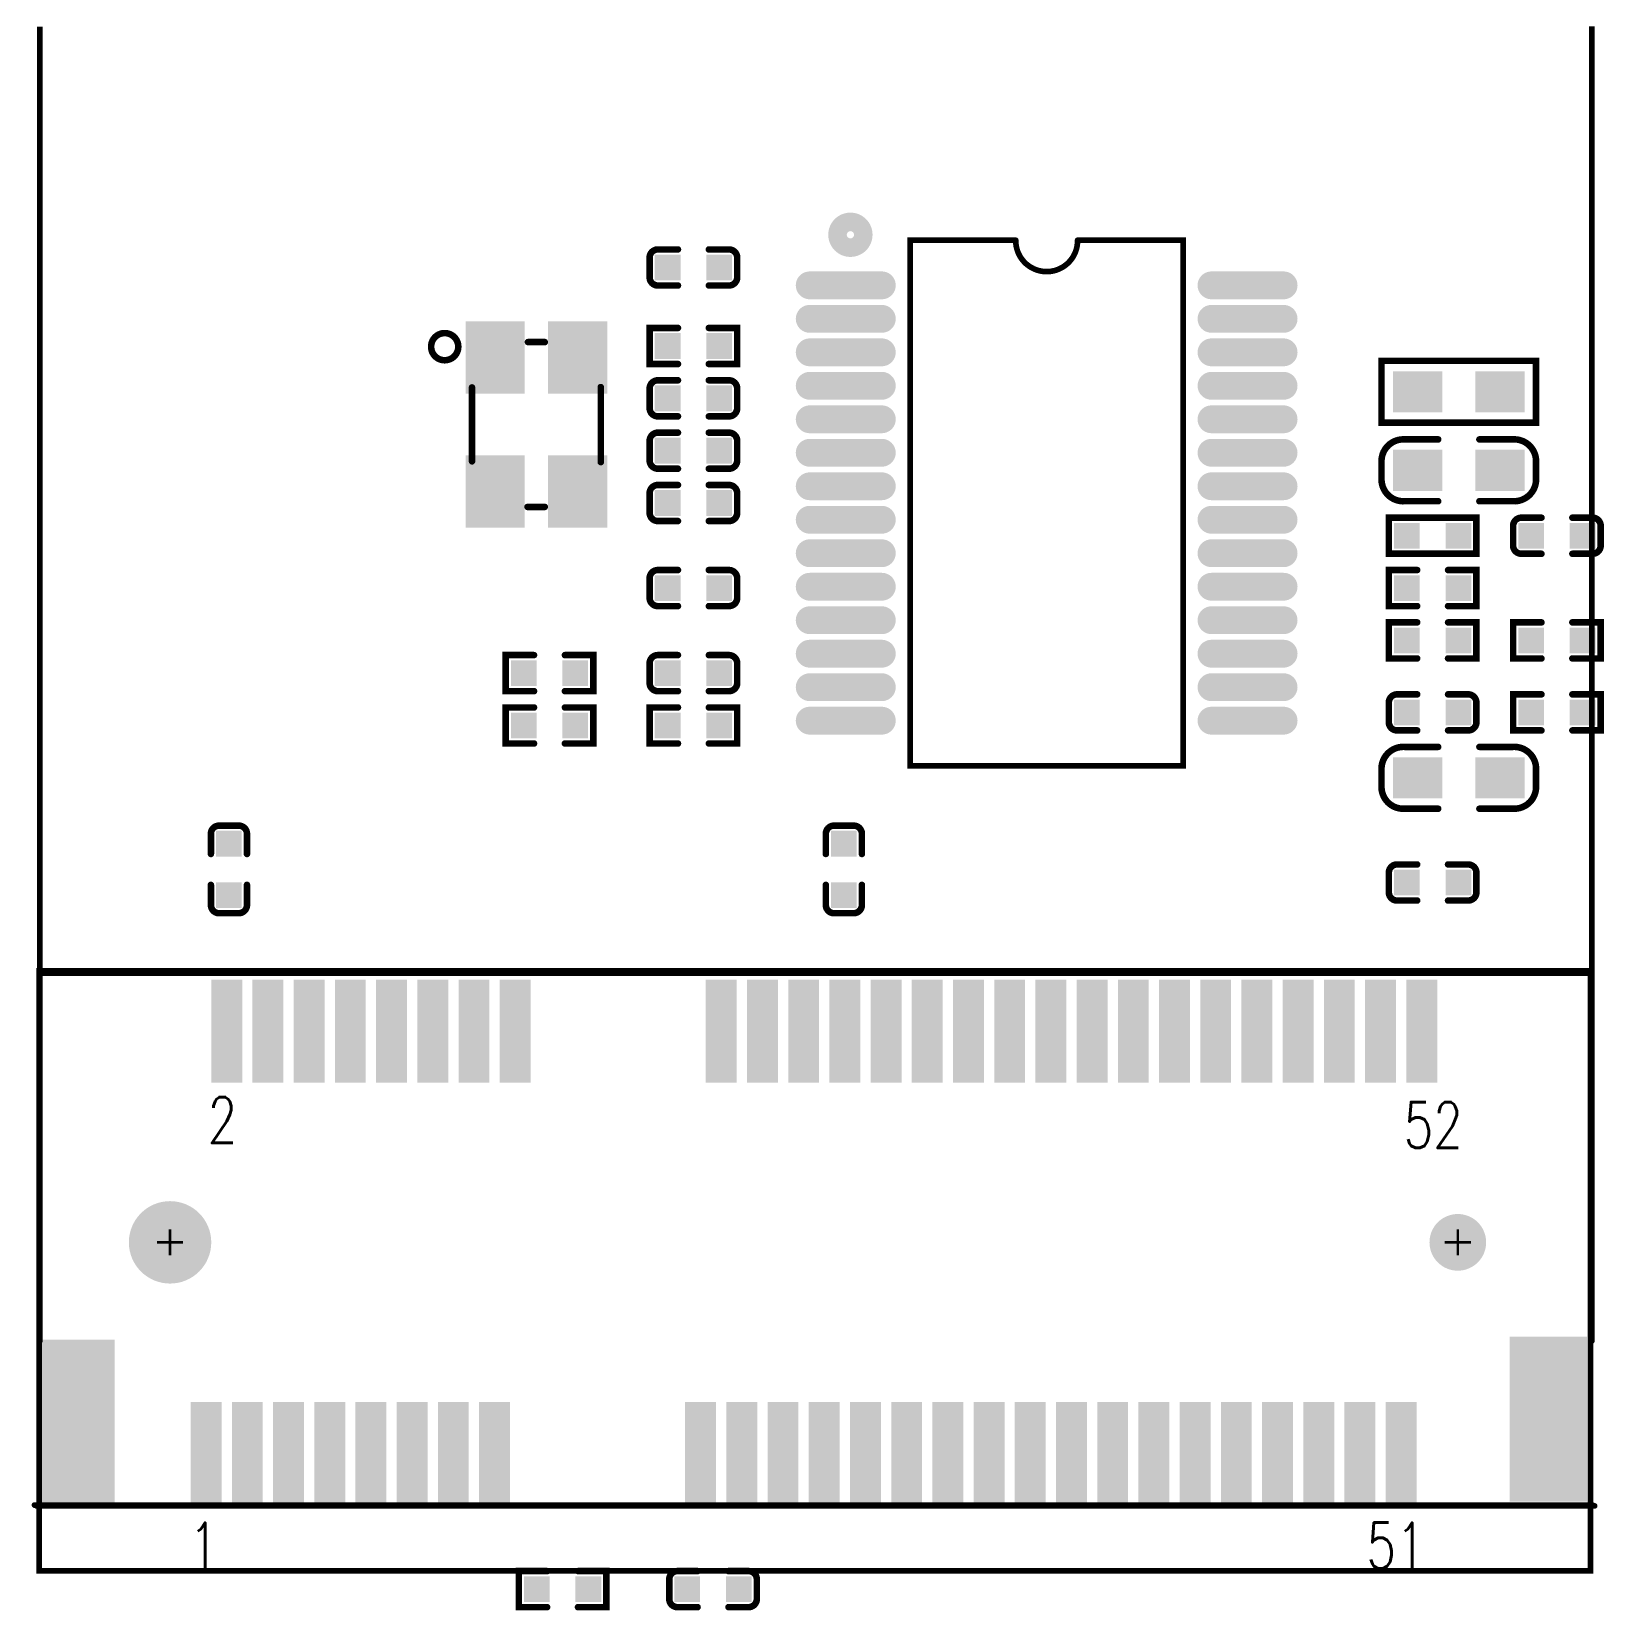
# Model space of a CAD drawing. Extents: x -9 to 187, y -6 to 112.
# Drawn here: x 22.46 to 53.07, y 18 to 48.65 of the extents above; entities that cross this region are included whole.
import ezdxf

# ---------------------------------------------------------------- set-up
doc = ezdxf.new("R2010")
doc.units = 0
for name, color, linetype in [('DRIL_NPLTE_THRU_01', 254, 'CONTINUOUS'), ('DRIL_NPLTE_THRU_02', 254, 'CONTINUOUS'), ('DRIL_PLTE_THRU_01', 254, 'CONTINUOUS'), ('DRIL_PLTE_THRU_02', 254, 'CONTINUOUS'), ('DRIL_SYMBOL', 250, 'CONTINUOUS'), ('PADS_BOT', 250, 'CONTINUOUS'), ('PADS_INNER', 250, 'CONTINUOUS'), ('PADS_TOP', 250, 'CONTINUOUS'), ('PADS_XR_121', 176, 'CONTINUOUS'), ('PADS_XR_123', 183, 'CONTINUOUS'), ('PART_TOP_2DLINE_00', 250, 'CONTINUOUS'), ('PART_TOP_2DLINE_01', 250, 'CONTINUOUS'), ('PART_TOP_TEXT_126', 250, 'CONTINUOUS')]:
    doc.layers.add(name, color=color, linetype=linetype)
doc.styles.add('W0$11', font='simplex', dxfattribs={"width": 0.75})

# ---------------------------------------------------------------- blocks, each defined once
blk = doc.blocks.new('SMOOTH_0$109982')
at = {"const_width": 0.055}
blk.add_lwpolyline([(-0.027, 0, 1), (0.027, 0, 1)], format="xyb", close=True, dxfattribs=at)
blk = doc.blocks.new('PART_BODY_TOP_33')
at = {"layer": 'PART_TOP_2DLINE_00', "const_width": 0.11}
for points in [[(-2.528, 23.597), (-2.528, -1.916)], [(27.602, 23.606), (27.602, -1.916)], [(-2.534, 5.225), (27.565, 5.225)], [(-2.633, -5.1), (27.615, -5.1)], [(-2.591, -5.116), (27.657, -5.116)]]:
    blk.add_lwpolyline(points, dxfattribs=at)
at = {"layer": 'PART_TOP_2DLINE_01', "const_width": 0.11}
blk.add_lwpolyline([(27.576, -6.379), (-2.544, -6.379), (-2.544, 5.268), (27.576, 5.268)], close=True, dxfattribs=at)
at = {"layer": 'PART_TOP_2DLINE_00'}
for p in [(-2.534, 5.225), (27.565, 5.225), (-2.528, -1.916), (27.602, -1.916), (-2.633, -5.1), (-2.591, -5.116), (27.615, -5.1), (27.657, -5.116)]:
    blk.add_blockref('SMOOTH_0$109982', p, dxfattribs=at)
at = {"layer": 'PART_TOP_2DLINE_01'}
for p in [(-2.544, 5.268), (27.576, 5.268), (-2.544, -6.379), (27.576, -6.379)]:
    blk.add_blockref('SMOOTH_0$109982', p, dxfattribs=at)
at = {"layer": 'PART_TOP_TEXT_126', "style": 'W0$11', "width": 0.75}
for s, p in [('2', (0.73, 1.931)), ('52', (23.951, 1.833)), ('1', (0.367, -6.328)), ('51', (23.227, -6.328))]:
    blk.add_text(s, height=0.889, dxfattribs=at).set_placement(p)
blk = doc.blocks.new('DRIL_HOLE_0')
blk.add_lwpolyline([(0, 0, 1), (0, 0, 1)], format="xyb", close=True)
blk = doc.blocks.new('PAD_0')
blk.add_lwpolyline([(0, 0, 1), (0, 0, 1)], format="xyb", close=True)
blk = doc.blocks.new('PAD_12')
at = {"const_width": 0.6}
blk.add_lwpolyline([(-1, 0), (1, 0)], dxfattribs=at)
blk = doc.blocks.new('STK_TOP_56')
at = {"layer": 'DRIL_PLTE_THRU_01'}
blk.add_blockref('DRIL_HOLE_0', (0, 0), dxfattribs=at)
at = {"layer": 'DRIL_PLTE_THRU_02'}
blk.add_blockref('DRIL_HOLE_0', (0, 0), dxfattribs=at)
at = {"layer": 'PADS_BOT'}
blk.add_blockref('PAD_0', (0, 0), dxfattribs=at)
at = {"layer": 'PADS_INNER'}
blk.add_blockref('PAD_0', (0, 0), dxfattribs=at)
at = {"layer": 'PADS_TOP', "rotation": 90}
blk.add_blockref('PAD_12', (0, 0), dxfattribs=at)
blk = doc.blocks.new('PAD_13')
at = {"const_width": 1.5}
blk.add_lwpolyline([(-1.6, 0), (1.6, 0)], dxfattribs=at)
blk = doc.blocks.new('STK_TOP_57')
at = {"layer": 'DRIL_PLTE_THRU_01'}
blk.add_blockref('DRIL_HOLE_0', (0, 0), dxfattribs=at)
at = {"layer": 'DRIL_PLTE_THRU_02'}
blk.add_blockref('DRIL_HOLE_0', (0, 0), dxfattribs=at)
at = {"layer": 'PADS_BOT'}
blk.add_blockref('PAD_0', (0, 0), dxfattribs=at)
at = {"layer": 'PADS_INNER'}
blk.add_blockref('PAD_0', (0, 0), dxfattribs=at)
at = {"layer": 'PADS_TOP', "rotation": 90}
blk.add_blockref('PAD_13', (0, 0), dxfattribs=at)
blk = doc.blocks.new('DRIL_SYMBOL_1$5999493333')
at = {"layer": 'DRIL_SYMBOL', "const_width": 0.0508}
for points in [[(-0.254, 0), (0.254, 0)], [(0, -0.254), (0, 0.254)]]:
    blk.add_lwpolyline(points, dxfattribs=at)
blk = doc.blocks.new('DRIL_HOLE_1$5999493333')
at = {"const_width": 0.8}
blk.add_lwpolyline([(-0.4, 0, 1), (0.4, 0, 1)], format="xyb", close=True, dxfattribs=at)
blk.add_blockref('DRIL_SYMBOL_1$5999493333', (0, 0))
blk = doc.blocks.new('PAD_14')
at = {"const_width": 0.8}
blk.add_lwpolyline([(0, -0.4, 1), (0, 0.4, 1)], format="xyb", close=True, dxfattribs=at)
blk = doc.blocks.new('STK_TOP_58')
at = {"layer": 'DRIL_NPLTE_THRU_01'}
blk.add_blockref('DRIL_HOLE_1$5999493333', (0, 0), dxfattribs=at)
at = {"layer": 'DRIL_NPLTE_THRU_02'}
blk.add_blockref('DRIL_HOLE_1$5999493333', (0, 0), dxfattribs=at)
at = {"layer": 'PADS_BOT'}
blk.add_blockref('PAD_14', (0, 0), dxfattribs=at)
at = {"layer": 'PADS_INNER'}
blk.add_blockref('PAD_14', (0, 0), dxfattribs=at)
at = {"layer": 'PADS_TOP'}
blk.add_blockref('PAD_14', (0, 0), dxfattribs=at)
blk = doc.blocks.new('DRIL_SYMBOL_1$1000693333')
at = {"layer": 'DRIL_SYMBOL', "const_width": 0.0508}
for points in [[(-0.254, 0), (0.254, 0)], [(0, -0.254), (0, 0.254)]]:
    blk.add_lwpolyline(points, dxfattribs=at)
blk = doc.blocks.new('DRIL_HOLE_1$1000693333')
at = {"const_width": 0.55}
blk.add_lwpolyline([(-0.275, 0, 1), (0.275, 0, 1)], format="xyb", close=True, dxfattribs=at)
blk.add_blockref('DRIL_SYMBOL_1$1000693333', (0, 0))
blk = doc.blocks.new('PAD_15')
at = {"const_width": 0.55}
blk.add_lwpolyline([(0, -0.275, 1), (0, 0.275, 1)], format="xyb", close=True, dxfattribs=at)
blk = doc.blocks.new('STK_TOP_59')
at = {"layer": 'DRIL_NPLTE_THRU_01'}
blk.add_blockref('DRIL_HOLE_1$1000693333', (0, 0), dxfattribs=at)
at = {"layer": 'DRIL_NPLTE_THRU_02'}
blk.add_blockref('DRIL_HOLE_1$1000693333', (0, 0), dxfattribs=at)
at = {"layer": 'PADS_BOT'}
blk.add_blockref('PAD_15', (0, 0), dxfattribs=at)
at = {"layer": 'PADS_INNER'}
blk.add_blockref('PAD_15', (0, 0), dxfattribs=at)
at = {"layer": 'PADS_TOP'}
blk.add_blockref('PAD_15', (0, 0), dxfattribs=at)
blk = doc.blocks.new('SYM_TOP_34')
for name, p in [('PART_BODY_TOP_33', (0, 0)), ('STK_TOP_56', (1.10007, 4.10007)), ('STK_TOP_56', (1.89992, 4.10007)), ('STK_TOP_56', (2.70002, 4.10007)), ('STK_TOP_56', (3.50012, 4.10007)), ('STK_TOP_56', (4.29997, 4.10007)), ('STK_TOP_56', (5.10007, 4.10007)), ('STK_TOP_56', (5.90017, 4.10007)), ('STK_TOP_56', (6.70001, 4.10007)), ('STK_TOP_56', (10.7, 4.10007)), ('STK_TOP_56', (11.5001, 4.10007)), ('STK_TOP_56', (12.29995, 4.10007)), ('STK_TOP_56', (13.10005, 4.10007)), ('STK_TOP_56', (13.90015, 4.10007)), ('STK_TOP_56', (14.7, 4.10007)), ('STK_TOP_56', (15.5001, 4.10007)), ('STK_TOP_56', (16.29994, 4.10007)), ('STK_TOP_56', (17.10004, 4.10007)), ('STK_TOP_56', (17.90014, 4.10007)), ('STK_TOP_56', (18.69999, 4.10007)), ('STK_TOP_56', (19.50009, 4.10007)), ('STK_TOP_56', (20.29993, 4.10007)), ('STK_TOP_56', (21.10003, 4.10007)), ('STK_TOP_56', (21.90013, 4.10007)), ('STK_TOP_56', (22.69998, 4.10007)), ('STK_TOP_56', (23.50008, 4.10007)), ('STK_TOP_56', (24.29993, 4.10007)), ('STK_TOP_58', (0, 0)), ('STK_TOP_59', (25, 0)), ('STK_TOP_57', (-1.82686, -3.48987)), ('STK_TOP_57', (26.75673, -3.43353)), ('STK_TOP_56', (0.70002, -4.10007)), ('STK_TOP_56', (1.50012, -4.10007)), ('STK_TOP_56', (2.29997, -4.10007)), ('STK_TOP_56', (3.10007, -4.10007)), ('STK_TOP_56', (3.89992, -4.10007)), ('STK_TOP_56', (4.70002, -4.10007)), ('STK_TOP_56', (5.50012, -4.10007)), ('STK_TOP_56', (6.29996, -4.10007)), ('STK_TOP_56', (10.29995, -4.10007)), ('STK_TOP_56', (11.10005, -4.10007)), ('STK_TOP_56', (11.90015, -4.10007)), ('STK_TOP_56', (12.7, -4.10007)), ('STK_TOP_56', (13.5001, -4.10007)), ('STK_TOP_56', (14.29995, -4.10007)), ('STK_TOP_56', (15.10005, -4.10007)), ('STK_TOP_56', (15.90015, -4.10007)), ('STK_TOP_56', (16.69999, -4.10007)), ('STK_TOP_56', (17.50009, -4.10007)), ('STK_TOP_56', (18.29994, -4.10007)), ('STK_TOP_56', (19.10004, -4.10007)), ('STK_TOP_56', (19.90014, -4.10007)), ('STK_TOP_56', (20.69998, -4.10007)), ('STK_TOP_56', (21.50008, -4.10007)), ('STK_TOP_56', (22.29993, -4.10007)), ('STK_TOP_56', (23.10003, -4.10007)), ('STK_TOP_56', (23.90013, -4.10007))]:
    blk.add_blockref(name, p)
blk = doc.blocks.new('PART_TOP_37')
blk.add_blockref('SYM_TOP_34', (0, 0))
blk = doc.blocks.new('SMOOTH_0$127')
at = {"const_width": 0.0635}
blk.add_lwpolyline([(-0.03175, 0, 1), (0.03175, 0, 1)], format="xyb", close=True, dxfattribs=at)
blk = doc.blocks.new('PART_BODY_TOP_4')
at = {"layer": 'PART_TOP_2DLINE_01', "const_width": 0.127}
for points in [[(-0.3, 0.35), (-0.7, 0.35, 0.412681), (-0.85, 0.18), (-0.85, -0.18, 0.412681), (-0.7, -0.35), (-0.3, -0.35)], [(0.3, -0.35), (0.7, -0.35, 0.412681), (0.85, -0.18), (0.85, 0.18, 0.412681), (0.7, 0.35), (0.3, 0.35)]]:
    blk.add_lwpolyline(points, format="xyb", dxfattribs=at)
at = {"layer": 'PART_TOP_2DLINE_01'}
for p in [(-0.7, 0.35), (-0.3, 0.35), (0.3, 0.35), (0.7, 0.35), (-0.85, 0.18), (0.85, 0.18), (-0.85, -0.18), (-0.7, -0.35), (-0.3, -0.35), (0.3, -0.35), (0.7, -0.35), (0.85, -0.18)]:
    blk.add_blockref('SMOOTH_0$127', p, dxfattribs=at)
blk = doc.blocks.new('PAD_3')
at = {"const_width": 0.5}
blk.add_lwpolyline([(-0.25, 0), (0.25, 0)], dxfattribs=at)
blk = doc.blocks.new('STK_TOP_9')
at = {"layer": 'DRIL_PLTE_THRU_01'}
blk.add_blockref('DRIL_HOLE_0', (0, 0), dxfattribs=at)
at = {"layer": 'DRIL_PLTE_THRU_02'}
blk.add_blockref('DRIL_HOLE_0', (0, 0), dxfattribs=at)
at = {"layer": 'PADS_BOT'}
blk.add_blockref('PAD_0', (0, 0), dxfattribs=at)
at = {"layer": 'PADS_INNER'}
blk.add_blockref('PAD_0', (0, 0), dxfattribs=at)
at = {"layer": 'PADS_TOP'}
blk.add_blockref('PAD_3', (0, 0), dxfattribs=at)
blk = doc.blocks.new('SYM_TOP_5')
for name, p in [('PART_BODY_TOP_4', (0, 0)), ('STK_TOP_9', (-0.5, 0)), ('STK_TOP_9', (0.5, 0))]:
    blk.add_blockref(name, p)
blk = doc.blocks.new('PART_TOP_47')
blk.add_blockref('SYM_TOP_5', (0, 0))
blk = doc.blocks.new('PART_BODY_TOP_5')
at = {"layer": 'PART_TOP_2DLINE_01', "const_width": 0.127}
for points in [[(-0.4, 0.6), (-1.05, 0.6, 0.414214), (-1.5, 0.2), (-1.5, -0.2, 0.414214), (-1.05, -0.6), (-0.4, -0.6)], [(0.4, -0.6), (1.05, -0.6, 0.413192), (1.5, -0.2), (1.5, 0.2, 0.414214), (1.05, 0.6), (0.4, 0.6)]]:
    blk.add_lwpolyline(points, format="xyb", dxfattribs=at)
at = {"layer": 'PART_TOP_2DLINE_01'}
for p in [(-1.05, 0.6), (-0.4, 0.6), (0.4, 0.6), (1.05, 0.6), (-1.5, 0.2), (1.5, 0.2), (-1.5, -0.2), (1.5, -0.2), (-1.05, -0.6), (-0.4, -0.6), (0.4, -0.6), (1.05, -0.6)]:
    blk.add_blockref('SMOOTH_0$127', p, dxfattribs=at)
blk = doc.blocks.new('PAD_6')
at = {"const_width": 0.8}
blk.add_lwpolyline([(-0.48, 0), (0.48, 0)], dxfattribs=at)
blk = doc.blocks.new('STK_TOP_10')
at = {"layer": 'DRIL_PLTE_THRU_01'}
blk.add_blockref('DRIL_HOLE_0', (0, 0), dxfattribs=at)
at = {"layer": 'DRIL_PLTE_THRU_02'}
blk.add_blockref('DRIL_HOLE_0', (0, 0), dxfattribs=at)
at = {"layer": 'PADS_BOT'}
blk.add_blockref('PAD_0', (0, 0), dxfattribs=at)
at = {"layer": 'PADS_INNER'}
blk.add_blockref('PAD_0', (0, 0), dxfattribs=at)
at = {"layer": 'PADS_TOP'}
blk.add_blockref('PAD_6', (0, 0), dxfattribs=at)
blk = doc.blocks.new('SYM_TOP_6')
for name, p in [('PART_BODY_TOP_5', (0, 0)), ('STK_TOP_10', (-0.8, 0)), ('STK_TOP_10', (0.8, 0))]:
    blk.add_blockref(name, p)
blk = doc.blocks.new('PART_TOP_51')
blk.add_blockref('SYM_TOP_6', (0, 0))
blk = doc.blocks.new('PART_TOP_52')
blk.add_blockref('SYM_TOP_5', (0, 0))
blk = doc.blocks.new('PART_BODY_TOP_22')
at = {"layer": 'PART_TOP_2DLINE_01', "const_width": 0.127}
for points in [[(-0.3, 0.35), (-0.85, 0.35), (-0.85, -0.35), (-0.3, -0.35)], [(0.3, 0.35), (0.85, 0.35), (0.85, -0.35), (0.3, -0.35)]]:
    blk.add_lwpolyline(points, dxfattribs=at)
at = {"layer": 'PART_TOP_2DLINE_01'}
for p in [(-0.85, 0.35), (-0.3, 0.35), (0.3, 0.35), (0.85, 0.35), (-0.85, -0.35), (-0.3, -0.35), (0.3, -0.35), (0.85, -0.35)]:
    blk.add_blockref('SMOOTH_0$127', p, dxfattribs=at)
blk = doc.blocks.new('SYM_TOP_23')
for name, p in [('PART_BODY_TOP_22', (0, 0)), ('STK_TOP_9', (-0.5, 0)), ('STK_TOP_9', (0.5, 0))]:
    blk.add_blockref(name, p)
blk = doc.blocks.new('PART_TOP_53')
blk.add_blockref('SYM_TOP_23', (0, 0))
blk = doc.blocks.new('PART_TOP_54')
blk.add_blockref('SYM_TOP_5', (0, 0))
blk = doc.blocks.new('PART_BODY_TOP_55')
at = {"layer": 'PART_TOP_2DLINE_01', "const_width": 0.127}
for points in [[(-0.726, 1.25), (0.73, 1.25)], [(-1.6, -0.164), (-1.6, 0.163)], [(1.6, -0.172), (1.6, 0.163)], [(-0.72, -1.25), (0.715, -1.25)]]:
    blk.add_lwpolyline(points, dxfattribs=at)
blk.add_lwpolyline([(-1.247, -1.78, 1), (-1.774, -1.78, 1)], format="xyb", close=True, dxfattribs=at)
at = {"layer": 'PART_TOP_2DLINE_01'}
for p in [(-0.726, 1.25), (0.73, 1.25), (-1.6, 0.163), (1.6, 0.163), (-1.6, -0.164), (1.6, -0.172), (-0.72, -1.25), (0.715, -1.25)]:
    blk.add_blockref('SMOOTH_0$127', p, dxfattribs=at)
blk = doc.blocks.new('PAD_21')
at = {"const_width": 1.15}
blk.add_lwpolyline([(-0.7, 0), (0.7, 0)], dxfattribs=at)
blk = doc.blocks.new('STK_TOP_97')
at = {"layer": 'DRIL_PLTE_THRU_01'}
blk.add_blockref('DRIL_HOLE_0', (0, 0), dxfattribs=at)
at = {"layer": 'DRIL_PLTE_THRU_02'}
blk.add_blockref('DRIL_HOLE_0', (0, 0), dxfattribs=at)
at = {"layer": 'PADS_BOT'}
blk.add_blockref('PAD_0', (0, 0), dxfattribs=at)
at = {"layer": 'PADS_INNER'}
blk.add_blockref('PAD_0', (0, 0), dxfattribs=at)
at = {"layer": 'PADS_TOP'}
blk.add_blockref('PAD_21', (0, 0), dxfattribs=at)
blk = doc.blocks.new('SYM_TOP_56')
for name, p in [('STK_TOP_97', (-1.3, 0.8)), ('PART_BODY_TOP_55', (0, 0)), ('STK_TOP_97', (1.3, 0.8)), ('STK_TOP_97', (-1.3, -0.8)), ('STK_TOP_97', (1.3, -0.8))]:
    blk.add_blockref(name, p)
blk = doc.blocks.new('PART_TOP_55')
blk.add_blockref('SYM_TOP_56', (0, 0))
blk = doc.blocks.new('PART_TOP_213')
blk.add_blockref('SYM_TOP_23', (0, 0))
blk = doc.blocks.new('PART_TOP_220')
blk.add_blockref('SYM_TOP_5', (0, 0))
blk = doc.blocks.new('PART_TOP_224')
blk.add_blockref('SYM_TOP_5', (0, 0))
blk = doc.blocks.new('SMOOTH_0$11')
at = {"const_width": 0.055}
blk.add_lwpolyline([(-0.0275, 0, 1), (0.0275, 0, 1)], format="xyb", close=True, dxfattribs=at)
blk = doc.blocks.new('PART_BODY_TOP_48')
at = {"layer": 'PART_TOP_2DLINE_00', "const_width": 0.11}
blk.add_lwpolyline([(-2.65, -5.1), (-2.65, 5.1), (-0.6, 5.1, 1.014061), (0.6, 5.1), (2.65, 5.1), (2.65, -5.1)], format="xyb", close=True, dxfattribs=at)
at = {"layer": 'PART_TOP_2DLINE_01', "const_width": 0.5}
blk.add_lwpolyline([(-3.99, 5.207, 1), (-3.63, 5.207, 1)], format="xyb", close=True, dxfattribs=at)
at = {"layer": 'PART_TOP_2DLINE_00'}
for p in [(-2.65, 5.1), (-0.6, 5.1), (0.6, 5.1), (2.65, 5.1), (-2.65, -5.1), (2.65, -5.1)]:
    blk.add_blockref('SMOOTH_0$11', p, dxfattribs=at)
blk = doc.blocks.new('PAD_50')
at = {"const_width": 0.27}
blk.add_lwpolyline([(-0.7, -0.135), (0.7, -0.135, 1), (0.7, 0.135), (-0.7, 0.135, 1)], format="xyb", close=True, dxfattribs=at)
blk = doc.blocks.new('PAD_51')
at = {"const_width": 0.2}
blk.add_lwpolyline([(-0.7, -0.1), (0.7, -0.1, 1), (0.7, 0.1), (-0.7, 0.1, 1)], format="xyb", close=True, dxfattribs=at)
blk = doc.blocks.new('STK_TOP_88')
at = {"layer": 'DRIL_PLTE_THRU_01'}
blk.add_blockref('DRIL_HOLE_0', (0, 0), dxfattribs=at)
at = {"layer": 'DRIL_PLTE_THRU_02'}
blk.add_blockref('DRIL_HOLE_0', (0, 0), dxfattribs=at)
at = {"layer": 'PADS_BOT'}
blk.add_blockref('PAD_0', (0, 0), dxfattribs=at)
at = {"layer": 'PADS_INNER'}
blk.add_blockref('PAD_0', (0, 0), dxfattribs=at)
at = {"layer": 'PADS_TOP'}
blk.add_blockref('PAD_51', (0, 0), dxfattribs=at)
at = {"layer": 'PADS_XR_121'}
blk.add_blockref('PAD_50', (0, 0), dxfattribs=at)
at = {"layer": 'PADS_XR_123'}
blk.add_blockref('PAD_51', (0, 0), dxfattribs=at)
blk = doc.blocks.new('SYM_TOP_49')
for name, p in [('PART_BODY_TOP_48', (0, 0)), ('STK_TOP_88', (-3.9, 4.225)), ('STK_TOP_88', (3.9, 4.225)), ('STK_TOP_88', (-3.9, 3.575)), ('STK_TOP_88', (3.9, 3.575)), ('STK_TOP_88', (-3.9, 2.925)), ('STK_TOP_88', (3.9, 2.925)), ('STK_TOP_88', (-3.9, 2.275)), ('STK_TOP_88', (3.9, 2.275)), ('STK_TOP_88', (-3.9, 1.625)), ('STK_TOP_88', (3.9, 1.625)), ('STK_TOP_88', (-3.9, 0.975)), ('STK_TOP_88', (3.9, 0.975)), ('STK_TOP_88', (-3.9, 0.325)), ('STK_TOP_88', (3.9, 0.325)), ('STK_TOP_88', (-3.9, -0.325)), ('STK_TOP_88', (3.9, -0.325)), ('STK_TOP_88', (-3.9, -0.975)), ('STK_TOP_88', (3.9, -0.975)), ('STK_TOP_88', (-3.9, -1.625)), ('STK_TOP_88', (3.9, -1.625)), ('STK_TOP_88', (-3.9, -2.275)), ('STK_TOP_88', (3.9, -2.275)), ('STK_TOP_88', (-3.9, -2.925)), ('STK_TOP_88', (3.9, -2.925)), ('STK_TOP_88', (-3.9, -3.575)), ('STK_TOP_88', (3.9, -3.575)), ('STK_TOP_88', (-3.9, -4.225)), ('STK_TOP_88', (3.9, -4.225))]:
    blk.add_blockref(name, p)
blk = doc.blocks.new('PART_TOP_225')
blk.add_blockref('SYM_TOP_49', (0, 0))
blk = doc.blocks.new('PART_TOP_226')
blk.add_blockref('SYM_TOP_23', (0, 0))
blk = doc.blocks.new('PART_TOP_227')
blk.add_blockref('SYM_TOP_23', (0, 0))
blk = doc.blocks.new('PART_TOP_228')
blk.add_blockref('SYM_TOP_23', (0, 0))
blk = doc.blocks.new('PART_TOP_229')
blk.add_blockref('SYM_TOP_23', (0, 0))
blk = doc.blocks.new('PART_TOP_230')
blk.add_blockref('SYM_TOP_23', (0, 0))
blk = doc.blocks.new('PART_TOP_231')
blk.add_blockref('SYM_TOP_23', (0, 0))
blk = doc.blocks.new('PART_TOP_232')
blk.add_blockref('SYM_TOP_23', (0, 0))
blk = doc.blocks.new('PART_BODY_TOP_26')
at = {"layer": 'PART_TOP_2DLINE_01', "const_width": 0.127}
blk.add_lwpolyline([(-0.85, -0.35), (-0.85, 0.35), (0.85, 0.35), (0.85, -0.35)], close=True, dxfattribs=at)
at = {"layer": 'PART_TOP_2DLINE_01'}
for p in [(-0.85, 0.35), (0.85, 0.35), (-0.85, -0.35), (0.85, -0.35)]:
    blk.add_blockref('SMOOTH_0$127', p, dxfattribs=at)
blk = doc.blocks.new('SYM_TOP_27')
for name, p in [('PART_BODY_TOP_26', (0, 0)), ('STK_TOP_9', (-0.5, 0)), ('STK_TOP_9', (0.5, 0))]:
    blk.add_blockref(name, p)
blk = doc.blocks.new('PART_TOP_233')
blk.add_blockref('SYM_TOP_27', (0, 0))
blk = doc.blocks.new('PART_BODY_TOP_27')
at = {"layer": 'PART_TOP_2DLINE_01', "const_width": 0.127}
blk.add_lwpolyline([(-1.5, -0.6), (-1.5, 0.6), (1.5, 0.6), (1.5, -0.6)], close=True, dxfattribs=at)
at = {"layer": 'PART_TOP_2DLINE_01'}
for p in [(-1.5, 0.6), (1.5, 0.6), (-1.5, -0.6), (1.5, -0.6)]:
    blk.add_blockref('SMOOTH_0$127', p, dxfattribs=at)
blk = doc.blocks.new('SYM_TOP_28')
for name, p in [('PART_BODY_TOP_27', (0, 0)), ('STK_TOP_10', (-0.8, 0)), ('STK_TOP_10', (0.8, 0))]:
    blk.add_blockref(name, p)
blk = doc.blocks.new('PART_TOP_234')
blk.add_blockref('SYM_TOP_28', (0, 0))
blk = doc.blocks.new('PART_TOP_235')
blk.add_blockref('SYM_TOP_5', (0, 0))
blk = doc.blocks.new('PART_TOP_236')
blk.add_blockref('SYM_TOP_5', (0, 0))
blk = doc.blocks.new('PART_TOP_237')
blk.add_blockref('SYM_TOP_5', (0, 0))
blk = doc.blocks.new('PART_TOP_238')
blk.add_blockref('SYM_TOP_5', (0, 0))
blk = doc.blocks.new('PART_TOP_239')
blk.add_blockref('SYM_TOP_5', (0, 0))
blk = doc.blocks.new('PART_TOP_240')
blk.add_blockref('SYM_TOP_6', (0, 0))
blk = doc.blocks.new('PART_TOP_241')
blk.add_blockref('SYM_TOP_5', (0, 0))
blk = doc.blocks.new('PART_TOP_458')
blk.add_blockref('SYM_TOP_5', (0, 0))

msp = doc.modelspace()

# ---------------------------------------------------------------- block references
for name, p in [('PART_TOP_37', (25.146, 25.146)), ('PART_TOP_225', (42.164, 39.497)), ('PART_TOP_241', (35.306, 44.069)), ('PART_TOP_232', (35.306, 42.545)), ('PART_TOP_238', (35.306, 41.529)), ('PART_TOP_240', (50.165, 40.132)), ('PART_TOP_233', (49.657, 38.862)), ('PART_TOP_239', (52.07, 38.862)), ('PART_TOP_237', (35.306, 37.846)), ('PART_TOP_231', (49.657, 37.846)), ('PART_TOP_230', (49.657, 36.83)), ('PART_TOP_229', (52.07, 36.83)), ('PART_TOP_226', (32.512, 35.179)), ('PART_TOP_228', (35.306, 35.179)), ('PART_TOP_53', (52.07, 35.433)), ('PART_TOP_51', (50.165, 34.163))]:
    msp.add_blockref(name, p)
for name, p, rotation in [('PART_TOP_55', (32.258, 41.021), 270), ('PART_TOP_234', (50.165, 41.656), 180), ('PART_TOP_236', (35.306, 40.513), 180), ('PART_TOP_54', (35.306, 39.497), 180), ('PART_TOP_227', (32.512, 36.195), 180), ('PART_TOP_235', (35.306, 36.195), 180), ('PART_TOP_52', (49.657, 35.433), 180), ('PART_TOP_458', (26.289, 32.385), 270), ('PART_TOP_224', (38.227, 32.385), 270), ('PART_TOP_47', (49.657, 32.131), 180), ('PART_TOP_213', (32.766, 18.415), 180), ('PART_TOP_220', (35.687, 18.415), 180)]:
    msp.add_blockref(name, p, dxfattribs=dict(rotation=rotation))

doc.saveas('drawing.dxf')
